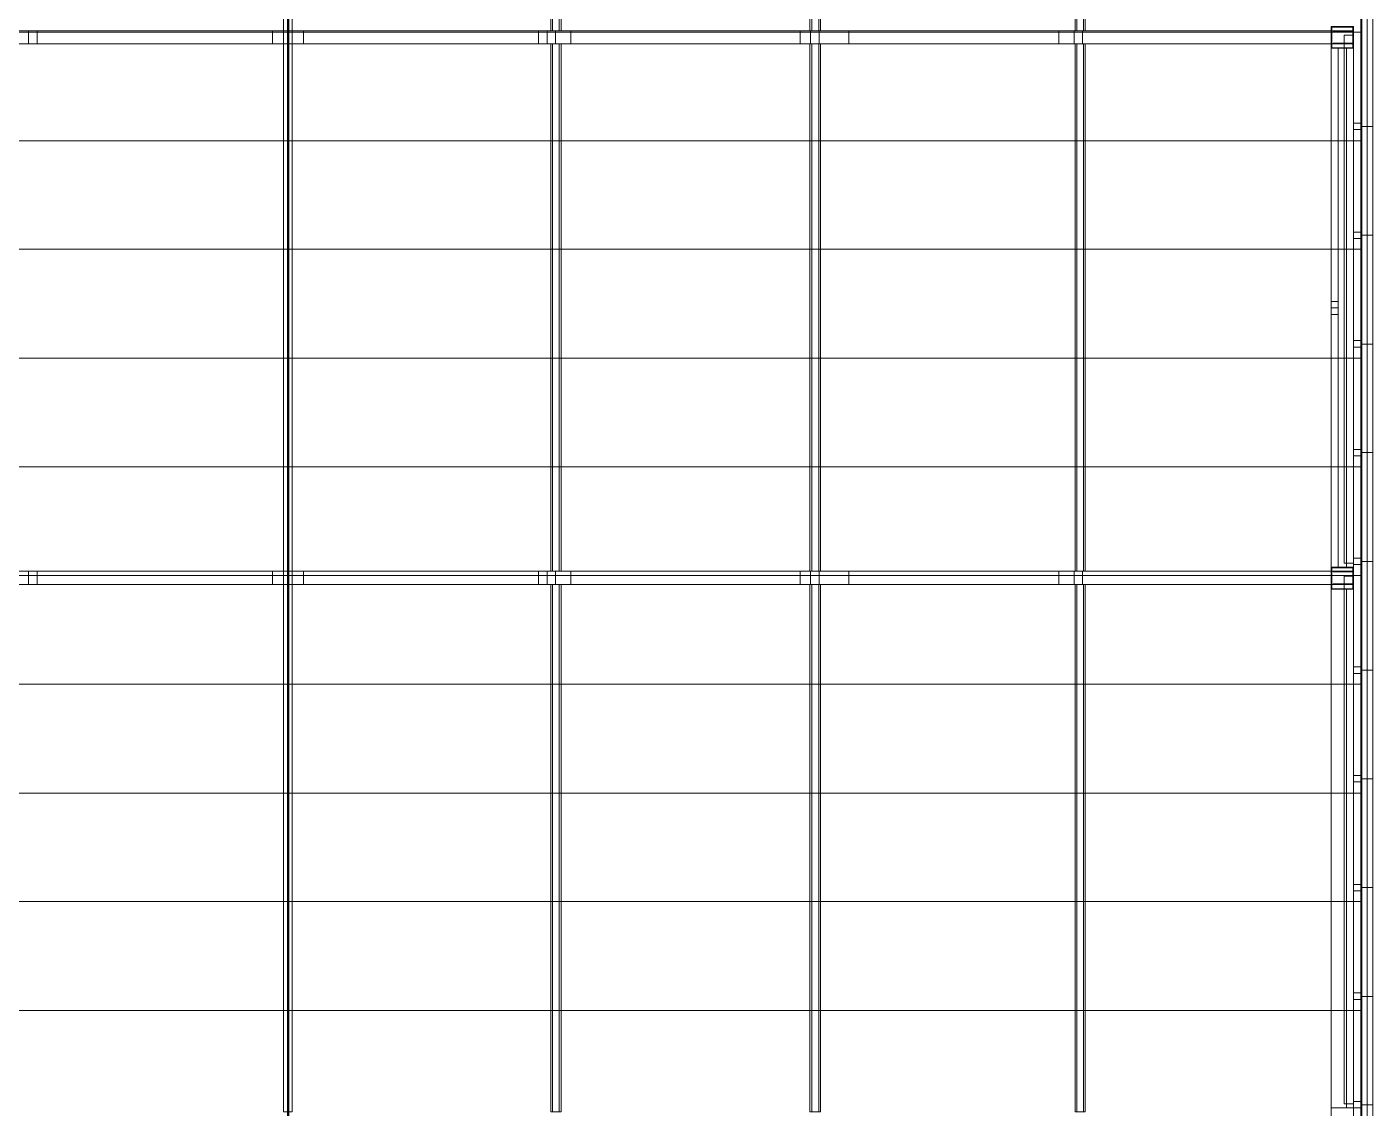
# Model space of a CAD drawing. Header units: centimetres. Extents: x 2816 to 28192, y 2553 to 18332.
# Drawn here: x 8636 to 11771, y 10464 to 12991 of the extents above; entities that cross this region are included whole.
import ezdxf

# ---------------------------------------------------------------- set-up
doc = ezdxf.new("R2010")
doc.units = ezdxf.units.CM
for name, color, linetype in [('PDF_Kaprijatat', 7, 'Continuous'), ('PDF_Paneli', 30, 'Continuous'), ('PDF_Shtyllat e Paneleve', 7, 'Continuous'), ('PDF_Themeli', 7, 'Continuous'), ('PDF_Trajet', 7, 'Continuous')]:
    doc.layers.add(name, color=color, linetype=linetype)
doc.layers.add('PDF_Panel Kulmii', color=7, linetype='Continuous', true_color=0xfafafa)
doc.layers.add('PDF_Shtyllat', color=7, linetype='Continuous', true_color=0xfafafa)

msp = doc.modelspace()

# ---------------------------------------------------------------- linework, layer by layer
at = {"layer": 'PDF_Kaprijatat', "lineweight": 0}
for points in [[(9256.3, 12981.8), (9256.3, 14215.8), (9236.3, 14215.8)], [(9236.3, 12981.8), (9256.3, 12981.8), (9256.3, 14215.8)], [(9236.3, 14215.8), (9236.3, 12981.8), (9236.3, 14215.8)], [(9864.8, 14215.8), (9860.6, 14215.8), (9860.6, 12981.8), (9864.8, 12981.8), (9864.8, 14215.8)], [(9864.8, 12981.8), (9884.8, 12981.8), (9884.8, 14215.8)], [(9884.8, 12981.8), (9880.6, 12981.8), (9880.6, 14215.8)], [(10471.3, 14215.8), (10466, 14215.8), (10466, 12981.8), (10471.3, 12981.8), (10471.3, 14215.8)], [(10471.3, 12981.8), (10491.3, 12981.8), (10491.3, 14215.8)], [(10491.3, 12981.8), (10487.1, 12981.8), (10487.1, 14215.8)], [(11090.4, 14215.8), (11086.2, 14215.8), (11086.2, 12981.8), (11090.4, 12981.8), (11090.4, 14215.8)], [(11090.4, 12981.8), (11110.3, 12981.8), (11110.3, 14215.8)], [(11110.3, 12981.8), (11106.1, 12981.8), (11106.1, 14215.8)], [(9246.8, 12981.8), (11735.7, 12981.8), (6756.8, 12981.8), (9246.8, 12981.8)], [(8640.3, 12981.8), (9210, 12981.8)], [(8640.3, 12951.4), (8640.3, 12981.8)], [(8640.3, 12951.4), (8640.3, 12981.8)], [(9210, 12981.8), (8640.3, 12981.8)], [(8640.3, 12981.8), (8640.3, 12981.8)], [(8640.3, 12981.8), (8640.3, 12981.8)], [(8660.3, 12981.8), (8660.3, 12951.4)], [(9236.3, 12951.4), (9236.3, 12981.8), (8660.3, 12981.8)], [(9236.3, 12981.8), (8660.3, 12981.8)], [(8660.3, 12981.8), (8660.3, 12981.8)], [(9210, 12981.8), (9210, 12951.4)], [(9210, 12981.8), (9210, 12981.8)], [(9236.3, 12981.8), (9236.3, 12981.8)], [(9236.3, 12951.4), (9236.3, 12981.8)], [(9236.3, 12981.8), (9236.3, 12981.8)], [(9256.3, 12981.8), (9236.3, 12981.8)], [(9236.3, 12981.8), (9236.3, 12981.8)], [(9236.3, 12981.8), (9236.3, 12981.8)], [(9246.8, 12951.4), (9246.8, 12981.8)], [(9246.8, 12981.8), (9246.8, 12981.8)], [(9256.3, 12981.8), (9256.3, 12981.8)], [(9256.3, 12951.4), (9256.3, 12981.8), (9832.2, 12981.8)], [(9256.3, 12981.8), (9256.3, 12951.4)], [(9832.2, 12981.8), (9256.3, 12981.8)], [(9256.3, 12981.8), (9256.3, 12981.8)], [(9256.3, 12981.8), (9256.3, 12981.8)], [(9256.3, 12981.8), (9256.3, 12981.8)], [(9256.3, 12981.8), (9256.3, 12981.8)], [(9282.5, 12951.4), (9282.5, 12981.8)], [(9852.2, 12951.4), (9852.2, 12981.8), (9282.5, 12981.8)], [(9282.5, 12981.8), (9852.2, 12981.8)], [(9282.5, 12981.8), (9282.5, 12981.8)], [(9832.2, 12951.4), (9832.2, 12981.8)], [(9832.2, 12981.8), (9832.2, 12981.8)], [(9852.2, 12951.4), (9852.2, 12981.8)], [(9852.2, 12981.8), (9852.2, 12981.8)], [(9852.2, 12981.8), (9852.2, 12981.8)], [(9880.6, 12981.8), (9860.6, 12981.8)], [(9860.6, 12981.8), (9860.6, 12981.8)], [(9864.8, 12981.8), (9864.8, 12981.8)], [(10444, 12951.4), (10444, 12981.8), (9872.2, 12981.8), (9872.2, 12951.4)], [(9872.2, 12981.8), (9872.2, 12951.4)], [(9872.2, 12981.8), (10444, 12981.8)], [(9872.2, 12981.8), (9872.2, 12981.8)], [(9872.2, 12981.8), (9872.2, 12981.8)], [(9880.6, 12981.8), (9880.6, 12981.8)], [(9884.8, 12981.8), (9884.8, 12981.8)], [(9907.9, 12981.8), (9907.9, 12951.4)], [(10468.1, 12951.4), (10468.1, 12981.8), (9907.9, 12981.8)], [(9907.9, 12981.8), (10468.1, 12981.8)], [(9907.9, 12981.8), (9907.9, 12981.8)], [(10444, 12981.8), (10444, 12981.8)], [(10487.1, 12981.8), (10466, 12981.8)], [(10466, 12981.8), (10466, 12981.8)], [(10468.1, 12951.4), (10468.1, 12981.8)], [(10468.1, 12981.8), (10468.1, 12981.8)], [(10471.3, 12981.8), (10471.3, 12981.8)], [(10487.1, 12981.8), (10487.1, 12981.8)], [(10488.1, 12981.8), (11048.3, 12981.8), (11048.3, 12951.4)], [(10488.1, 12981.8), (10488.1, 12951.4), (10488.1, 12981.8)], [(10488.1, 12981.8), (11048.3, 12981.8)], [(10488.1, 12981.8), (10488.1, 12981.8)], [(10491.3, 12981.8), (10491.3, 12981.8)], [(11084.1, 12951.4), (11084.1, 12981.8), (10557.5, 12981.8), (10557.5, 12951.4), (11084.1, 12951.4)], [(10557.5, 12981.8), (11084.1, 12981.8)], [(10557.5, 12981.8), (10557.5, 12981.8)], [(11048.3, 12981.8), (11048.3, 12981.8)], [(11084.1, 12981.8), (11084.1, 12981.8)], [(11084.1, 12981.8), (11084.1, 12951.4)], [(11084.1, 12981.8), (11084.1, 12981.8)], [(11084.1, 12981.8), (11084.1, 12981.8)], [(11106.1, 12981.8), (11086.2, 12981.8)], [(11086.2, 12981.8), (11086.2, 12981.8)], [(11090.4, 12981.8), (11090.4, 12981.8)], [(11104, 12981.8), (11104, 12951.4)], [(11104, 12981.8), (11104, 12951.4)], [(11690.5, 12981.8), (11104, 12981.8), (11689.5, 12981.8)], [(11104, 12981.8), (11104, 12981.8)], [(11104, 12981.8), (11104, 12981.8)], [(11106.1, 12981.8), (11106.1, 12981.8)], [(11110.3, 12981.8), (11110.3, 12981.8)], [(11689.5, 12981.8), (11689.5, 12980.8), (11735.7, 12980.8)], [(11690.5, 12981.8), (11689.5, 12981.8)], [(11689.5, 12981.8), (11689.5, 12981.8)], [(11689.5, 12980.8), (11690.5, 12980.8)], [(11689.5, 12980.8), (11689.5, 12980.8)], [(11735.7, 12980.8), (11690.5, 12980.8), (11690.5, 12981.8)], [(11690.5, 12981.8), (11690.5, 12981.8)], [(11690.5, 12980.8), (11690.5, 12980.8)], [(11735.7, 12951.4), (11735.7, 12981.8)], [(11735.7, 12951.4), (11735.7, 12981.8)], [(11735.7, 12981.8), (11735.7, 12981.8)], [(11735.7, 12981.8), (11735.7, 12981.8)], [(11735.7, 12952.4), (11735.7, 12980.8)], [(11735.7, 12980.8), (11735.7, 12980.8)], [(9246.8, 12951.4), (6756.8, 12951.4), (11735.7, 12951.4), (9246.8, 12951.4)], [(8640.3, 12951.4), (8640.3, 12951.4)], [(9210, 12951.4), (8640.3, 12951.4), (9210, 12951.4)], [(8640.3, 12951.4), (8640.3, 12951.4)], [(8640.3, 12951.4), (8640.3, 12951.4)], [(8660.3, 12951.4), (9236.3, 12951.4), (8660.3, 12951.4)], [(8660.3, 12951.4), (8660.3, 12951.4)], [(9210, 12951.4), (9210, 12951.4)], [(9236.3, 12951.4), (9236.3, 12951.4)], [(9236.3, 12951.4), (9236.3, 12951.4)], [(9256.3, 12951.4), (9236.3, 12951.4)], [(9236.3, 11718.5), (9256.3, 11718.5), (9256.3, 12951.4), (9236.3, 12951.4)], [(9236.3, 11718.5), (9236.3, 12951.4), (9236.3, 11718.5)], [(9236.3, 12951.4), (9236.3, 12951.4)], [(9236.3, 12951.4), (9236.3, 12951.4)], [(9246.8, 12951.4), (9246.8, 12951.4)], [(9256.3, 12951.4), (9256.3, 12951.4)], [(9832.2, 12951.4), (9256.3, 12951.4), (9832.2, 12951.4)], [(9256.3, 12951.4), (9256.3, 12951.4)], [(9256.3, 11718.5), (9256.3, 12951.4)], [(9256.3, 12951.4), (9256.3, 12951.4)], [(9256.3, 12951.4), (9256.3, 12951.4)], [(9282.5, 12951.4), (9852.2, 12951.4), (9282.5, 12951.4)], [(9282.5, 12951.4), (9282.5, 12951.4)], [(9832.2, 12951.4), (9832.2, 12951.4)], [(9852.2, 12951.4), (9852.2, 12951.4)], [(9852.2, 12951.4), (9852.2, 12951.4)], [(9880.6, 12951.4), (9860.6, 12951.4)], [(9860.6, 11718.5), (9864.8, 11718.5), (9864.8, 12951.4), (9860.6, 12951.4), (9860.6, 11718.5)], [(9860.6, 12951.4), (9860.6, 12951.4)], [(9864.8, 11718.5), (9884.8, 11718.5), (9884.8, 12951.4), (9864.8, 12951.4)], [(9864.8, 12951.4), (9864.8, 12951.4)], [(9872.2, 12951.4), (10444, 12951.4), (9872.2, 12951.4)], [(9872.2, 12951.4), (9872.2, 12951.4)], [(9872.2, 12951.4), (9872.2, 12951.4)], [(9884.8, 11718.5), (9880.6, 11718.5), (9880.6, 12951.4), (9884.8, 12951.4)], [(9880.6, 12951.4), (9880.6, 12951.4)], [(9884.8, 12951.4), (9884.8, 12951.4)], [(10468.1, 12951.4), (9907.9, 12951.4), (10468.1, 12951.4)], [(9907.9, 12951.4), (9907.9, 12951.4)], [(10444, 12951.4), (10444, 12951.4)], [(10487.1, 12951.4), (10466, 12951.4)], [(10466, 11718.5), (10471.3, 11718.5), (10471.3, 12951.4), (10466, 12951.4), (10466, 11718.5)], [(10466, 12951.4), (10466, 12951.4)], [(10468.1, 12951.4), (10468.1, 12951.4)], [(10468.1, 12951.4), (10468.1, 12951.4)], [(10471.3, 11718.5), (10491.3, 11718.5), (10491.3, 12951.4), (10471.3, 12951.4)], [(10471.3, 12951.4), (10471.3, 12951.4)], [(10491.3, 11718.5), (10487.1, 11718.5), (10487.1, 12951.4), (10491.3, 12951.4)], [(10487.1, 12951.4), (10487.1, 12951.4)], [(10488.1, 12951.4), (11048.3, 12951.4)], [(10488.1, 12951.4), (10488.1, 12951.4)], [(10488.1, 12951.4), (11048.3, 12951.4)], [(10488.1, 12951.4), (10488.1, 12951.4)], [(10488.1, 12951.4), (10488.1, 12951.4)], [(10491.3, 12951.4), (10491.3, 12951.4)], [(11084.1, 12951.4), (10557.5, 12951.4)], [(10557.5, 12951.4), (10557.5, 12951.4)], [(11048.3, 12951.4), (11048.3, 12951.4)], [(11084.1, 12951.4), (11084.1, 12951.4)], [(11106.1, 12951.4), (11086.2, 12951.4)], [(11086.2, 11718.5), (11090.4, 11718.5), (11090.4, 12951.4), (11086.2, 12951.4), (11086.2, 11718.5)], [(11086.2, 12951.4), (11086.2, 12951.4)], [(11090.4, 11718.5), (11110.3, 11718.5), (11110.3, 12951.4), (11090.4, 12951.4)], [(11090.4, 12951.4), (11090.4, 12951.4)], [(11689.5, 12951.4), (11104, 12951.4), (11690.5, 12951.4)], [(11104, 12951.4), (11104, 12951.4)], [(11104, 12951.4), (11104, 12951.4)], [(11110.3, 11718.5), (11106.1, 11718.5), (11106.1, 12951.4), (11110.3, 12951.4)], [(11106.1, 12951.4), (11106.1, 12951.4)], [(11110.3, 12951.4), (11110.3, 12951.4)], [(11735.7, 12952.4), (11689.5, 12952.4), (11689.5, 12951.4)], [(11689.5, 12952.4), (11690.5, 12952.4)], [(11689.5, 12952.4), (11689.5, 12952.4)], [(11690.5, 12951.4), (11689.5, 12951.4)], [(11689.5, 12951.4), (11689.5, 12951.4)], [(11690.5, 12951.4), (11690.5, 12952.4), (11735.7, 12952.4)], [(11690.5, 12952.4), (11690.5, 12952.4)], [(11690.5, 12951.4), (11690.5, 12951.4)], [(11715.7, 12971.3), (11736.8, 12971.3)], [(11715.7, 12971.3), (11715.7, 11737.4), (11736.8, 11737.4)], [(11736.8, 12971.3), (11715.7, 12971.3), (11715.7, 11737.4)], [(11715.7, 12971.3), (11715.7, 12971.3)], [(11715.7, 12971.3), (11715.7, 12971.3)], [(11735.7, 12952.4), (11735.7, 12952.4)], [(11735.7, 12951.4), (11735.7, 12951.4)], [(11735.7, 12951.4), (11735.7, 12951.4)], [(11736.8, 11737.4), (11736.8, 12971.3), (11736.8, 11737.4)], [(11736.8, 12971.3), (11736.8, 12971.3)], [(11736.8, 12971.3), (11736.8, 12971.3)], [(11715.7, 11737.4), (11736.8, 11737.4)], [(11715.7, 11737.4), (11715.7, 11737.4)], [(11715.7, 11737.4), (11715.7, 11737.4)], [(11715.7, 11737.4), (11715.7, 11737.4)], [(11736.8, 11737.4), (11736.8, 11737.4)], [(9246.8, 11718.5), (11735.7, 11718.5), (6756.8, 11718.5), (9246.8, 11718.5)], [(8640.3, 11718.5), (9210, 11718.5)], [(8640.3, 11688), (8640.3, 11718.5)], [(8640.3, 11688), (8640.3, 11718.5)], [(9210, 11718.5), (8640.3, 11718.5)], [(8640.3, 11718.5), (8640.3, 11718.5)], [(8640.3, 11718.5), (8640.3, 11718.5)], [(8660.3, 11718.5), (8660.3, 11688)], [(9236.3, 11688), (9236.3, 11718.5), (8660.3, 11718.5)], [(9236.3, 11718.5), (8660.3, 11718.5)], [(8660.3, 11718.5), (8660.3, 11718.5)], [(9210, 11718.5), (9210, 11688)], [(9210, 11718.5), (9210, 11718.5)], [(9236.3, 11718.5), (9236.3, 11718.5)], [(9236.3, 11688), (9236.3, 11718.5)], [(9236.3, 11718.5), (9236.3, 11718.5)], [(9256.3, 11718.5), (9236.3, 11718.5)], [(9236.3, 11718.5), (9236.3, 11718.5)], [(9236.3, 11718.5), (9236.3, 11718.5)], [(9246.8, 11688), (9246.8, 11718.5)], [(9246.8, 11718.5), (9246.8, 11718.5)], [(9256.3, 11718.5), (9256.3, 11718.5)], [(9256.3, 11688), (9256.3, 11718.5), (9832.2, 11718.5)], [(9256.3, 11718.5), (9256.3, 11688)], [(9832.2, 11718.5), (9256.3, 11718.5)], [(9256.3, 11718.5), (9256.3, 11718.5)], [(9256.3, 11718.5), (9256.3, 11718.5)], [(9256.3, 11718.5), (9256.3, 11718.5)], [(9256.3, 11718.5), (9256.3, 11718.5)], [(9282.5, 11688), (9282.5, 11718.5)], [(9852.2, 11688), (9852.2, 11718.5), (9282.5, 11718.5)], [(9282.5, 11718.5), (9852.2, 11718.5)], [(9282.5, 11718.5), (9282.5, 11718.5)], [(9832.2, 11688), (9832.2, 11718.5)], [(9832.2, 11718.5), (9832.2, 11718.5)], [(9852.2, 11688), (9852.2, 11718.5)], [(9852.2, 11718.5), (9852.2, 11718.5)], [(9852.2, 11718.5), (9852.2, 11718.5)], [(9880.6, 11718.5), (9860.6, 11718.5)], [(9860.6, 11718.5), (9860.6, 11718.5)], [(9864.8, 11718.5), (9864.8, 11718.5)], [(10444, 11688), (10444, 11718.5), (9872.2, 11718.5), (9872.2, 11688)], [(9872.2, 11718.5), (9872.2, 11688)], [(9872.2, 11718.5), (10444, 11718.5)], [(9872.2, 11718.5), (9872.2, 11718.5)], [(9872.2, 11718.5), (9872.2, 11718.5)], [(9880.6, 11718.5), (9880.6, 11718.5)], [(9884.8, 11718.5), (9884.8, 11718.5)], [(9907.9, 11718.5), (9907.9, 11688)], [(10468.1, 11688), (10468.1, 11718.5), (9907.9, 11718.5)], [(9907.9, 11718.5), (10468.1, 11718.5)], [(9907.9, 11718.5), (9907.9, 11718.5)], [(10444, 11718.5), (10444, 11718.5)], [(10487.1, 11718.5), (10466, 11718.5)], [(10466, 11718.5), (10466, 11718.5)], [(10468.1, 11688), (10468.1, 11718.5)], [(10468.1, 11718.5), (10468.1, 11718.5)], [(10471.3, 11718.5), (10471.3, 11718.5)], [(10487.1, 11718.5), (10487.1, 11718.5)], [(10488.1, 11718.5), (11048.3, 11718.5), (11048.3, 11688)], [(10488.1, 11718.5), (10488.1, 11688), (10488.1, 11718.5)], [(10488.1, 11718.5), (11048.3, 11718.5)], [(10488.1, 11718.5), (10488.1, 11718.5)], [(10491.3, 11718.5), (10491.3, 11718.5)], [(11084.1, 11688), (11084.1, 11718.5), (10557.5, 11718.5), (10557.5, 11688), (11084.1, 11688)], [(10557.5, 11718.5), (11084.1, 11718.5)], [(10557.5, 11718.5), (10557.5, 11718.5)], [(11048.3, 11718.5), (11048.3, 11718.5)], [(11084.1, 11718.5), (11084.1, 11718.5)], [(11084.1, 11718.5), (11084.1, 11688)], [(11084.1, 11718.5), (11084.1, 11718.5)], [(11084.1, 11718.5), (11084.1, 11718.5)], [(11106.1, 11718.5), (11086.2, 11718.5)], [(11086.2, 11718.5), (11086.2, 11718.5)], [(11090.4, 11718.5), (11090.4, 11718.5)], [(11104, 11718.5), (11104, 11688)], [(11104, 11718.5), (11104, 11688)], [(11690.5, 11718.5), (11104, 11718.5), (11689.5, 11718.5)], [(11104, 11718.5), (11104, 11718.5)], [(11104, 11718.5), (11104, 11718.5)], [(11106.1, 11718.5), (11106.1, 11718.5)], [(11110.3, 11718.5), (11110.3, 11718.5)], [(11689.5, 11718.5), (11689.5, 11717.4), (11735.7, 11717.4)], [(11690.5, 11718.5), (11689.5, 11718.5)], [(11689.5, 11718.5), (11689.5, 11718.5)], [(11689.5, 11717.4), (11690.5, 11717.4)], [(11689.5, 11717.4), (11689.5, 11717.4)], [(11735.7, 11717.4), (11690.5, 11717.4), (11690.5, 11718.5)], [(11690.5, 11718.5), (11690.5, 11718.5)], [(11690.5, 11717.4), (11690.5, 11717.4)], [(11715.7, 11706.9), (11736.8, 11706.9)], [(11715.7, 11706.9), (11715.7, 10474)], [(11736.8, 11706.9), (11715.7, 11706.9), (11715.7, 10474), (11736.8, 10474)], [(11715.7, 11706.9), (11715.7, 11706.9)], [(11715.7, 11706.9), (11715.7, 11706.9)], [(11735.7, 11688), (11735.7, 11718.5)], [(11735.7, 11688), (11735.7, 11718.5)], [(11735.7, 11718.5), (11735.7, 11718.5)], [(11735.7, 11718.5), (11735.7, 11718.5)], [(11735.7, 11689), (11735.7, 11717.4)], [(11735.7, 11717.4), (11735.7, 11717.4)], [(11736.8, 11706.9), (11736.8, 10474), (11736.8, 11706.9)], [(11736.8, 11706.9), (11736.8, 11706.9)], [(11736.8, 11706.9), (11736.8, 11706.9)], [(9246.8, 11688), (6756.8, 11688), (11735.7, 11688), (9246.8, 11688)], [(8640.3, 11688), (8640.3, 11688)], [(9210, 11688), (8640.3, 11688), (9210, 11688)], [(8640.3, 11688), (8640.3, 11688)], [(8640.3, 11688), (8640.3, 11688)], [(8660.3, 11688), (9236.3, 11688), (8660.3, 11688)], [(8660.3, 11688), (8660.3, 11688)], [(9210, 11688), (9210, 11688)], [(9236.3, 11688), (9236.3, 11688)], [(9236.3, 11688), (9236.3, 11688)], [(9256.3, 11688), (9236.3, 11688)], [(9256.3, 10455.1), (9256.3, 11688), (9236.3, 11688)], [(9236.3, 10455.1), (9256.3, 10455.1), (9256.3, 11688)], [(9236.3, 11688), (9236.3, 10455.1), (9236.3, 11688)], [(9236.3, 11688), (9236.3, 11688)], [(9246.8, 11688), (9246.8, 11688)], [(9256.3, 11688), (9256.3, 11688)], [(9832.2, 11688), (9256.3, 11688), (9832.2, 11688)], [(9256.3, 11688), (9256.3, 11688)], [(9256.3, 11688), (9256.3, 11688)], [(9256.3, 11688), (9256.3, 11688)], [(9256.3, 11688), (9256.3, 11688)], [(9282.5, 11688), (9852.2, 11688), (9282.5, 11688)], [(9282.5, 11688), (9282.5, 11688)], [(9832.2, 11688), (9832.2, 11688)], [(9852.2, 11688), (9852.2, 11688)], [(9852.2, 11688), (9852.2, 11688)], [(9880.6, 11688), (9860.6, 11688)], [(9864.8, 11688), (9860.6, 11688), (9860.6, 10455.1), (9864.8, 10455.1), (9864.8, 11688)], [(9860.6, 11688), (9860.6, 11688)], [(9864.8, 11688), (9884.8, 11688)], [(9864.8, 10455.1), (9884.8, 10455.1), (9884.8, 11688)], [(9864.8, 11688), (9864.8, 11688)], [(9872.2, 11688), (10444, 11688), (9872.2, 11688)], [(9872.2, 11688), (9872.2, 11688)], [(9872.2, 11688), (9872.2, 11688)], [(9884.8, 11688), (9880.6, 11688)], [(9884.8, 10455.1), (9880.6, 10455.1), (9880.6, 11688)], [(9880.6, 11688), (9880.6, 11688)], [(9884.8, 11688), (9884.8, 11688)], [(10468.1, 11688), (9907.9, 11688), (10468.1, 11688)], [(9907.9, 11688), (9907.9, 11688)], [(10444, 11688), (10444, 11688)], [(10487.1, 11688), (10466, 11688)], [(10471.3, 11688), (10466, 11688), (10466, 10455.1), (10471.3, 10455.1), (10471.3, 11688)], [(10466, 11688), (10466, 11688)], [(10468.1, 11688), (10468.1, 11688)], [(10468.1, 11688), (10468.1, 11688)], [(10471.3, 11688), (10491.3, 11688)], [(10471.3, 10455.1), (10491.3, 10455.1), (10491.3, 11688)], [(10471.3, 11688), (10471.3, 11688)], [(10491.3, 11688), (10487.1, 11688)], [(10491.3, 10455.1), (10487.1, 10455.1), (10487.1, 11688)], [(10487.1, 11688), (10487.1, 11688)], [(10488.1, 11688), (11048.3, 11688)], [(10488.1, 11688), (10488.1, 11688)], [(10488.1, 11688), (11048.3, 11688)], [(10488.1, 11688), (10488.1, 11688)], [(10488.1, 11688), (10488.1, 11688)], [(10491.3, 11688), (10491.3, 11688)], [(11084.1, 11688), (10557.5, 11688)], [(10557.5, 11688), (10557.5, 11688)], [(11048.3, 11688), (11048.3, 11688)], [(11084.1, 11688), (11084.1, 11688)], [(11106.1, 11688), (11086.2, 11688)], [(11090.4, 11688), (11086.2, 11688), (11086.2, 10455.1), (11090.4, 10455.1), (11090.4, 11688)], [(11086.2, 11688), (11086.2, 11688)], [(11090.4, 11688), (11110.3, 11688)], [(11090.4, 10455.1), (11110.3, 10455.1), (11110.3, 11688)], [(11090.4, 11688), (11090.4, 11688)], [(11689.5, 11688), (11104, 11688), (11690.5, 11688)], [(11104, 11688), (11104, 11688)], [(11104, 11688), (11104, 11688)], [(11110.3, 11688), (11106.1, 11688)], [(11110.3, 10455.1), (11106.1, 10455.1), (11106.1, 11688)], [(11106.1, 11688), (11106.1, 11688)], [(11110.3, 11688), (11110.3, 11688)], [(11735.7, 11689), (11689.5, 11689), (11689.5, 11688)], [(11689.5, 11689), (11690.5, 11689)], [(11689.5, 11689), (11689.5, 11689)], [(11690.5, 11688), (11689.5, 11688)], [(11689.5, 11688), (11689.5, 11688)], [(11690.5, 11688), (11690.5, 11689), (11735.7, 11689)], [(11690.5, 11689), (11690.5, 11689)], [(11690.5, 11688), (11690.5, 11688)], [(11735.7, 11689), (11735.7, 11689)], [(11735.7, 11688), (11735.7, 11688)], [(11735.7, 11688), (11735.7, 11688)], [(11715.7, 10474), (11736.8, 10474)], [(11715.7, 10474), (11715.7, 10474)], [(11715.7, 10474), (11715.7, 10474)], [(11736.8, 10474), (11736.8, 10474)], [(11736.8, 10474), (11736.8, 10474)]]:
    msp.add_lwpolyline(points, dxfattribs=at)
at = {"layer": 'PDF_Panel Kulmii', "lineweight": 0}
for points in [[(9246.8, 12978.7), (9246.8, 13233), (9245.7, 13233), (9245.7, 12978.7)], [(9246.8, 12978.7), (9246.8, 13233)], [(9248.9, 12978.7), (9248.9, 13233), (9246.8, 13233)], [(11754.6, 13233), (11754.6, 12978.7)], [(11755.7, 13233), (11755.7, 12978.7)], [(6740, 12978.7), (9246.8, 12978.7), (9245.7, 12978.7), (6739, 12978.7), (6740, 12978.7)], [(9246.8, 12978.7), (6740, 12978.7), (6739, 12978.7), (9245.7, 12978.7)], [(9245.7, 12978.7), (9245.7, 12978.7)], [(9246.8, 12724.3), (9246.8, 12978.7), (9245.7, 12978.7), (9245.7, 12724.3)], [(9245.7, 12978.7), (9245.7, 12978.7)], [(9246.8, 12978.7), (9246.8, 12978.7)], [(9246.8, 12978.7), (9246.8, 12978.7)], [(9246.8, 12978.7), (11754.6, 12978.7), (11755.7, 12978.7), (9248.9, 12978.7), (9246.8, 12978.7)], [(9246.8, 12978.7), (9246.8, 12978.7)], [(9246.8, 12978.7), (11754.6, 12978.7)], [(9246.8, 12724.3), (9246.8, 12978.7)], [(9248.9, 12724.3), (9248.9, 12978.7), (9246.8, 12978.7)], [(9246.8, 12978.7), (9246.8, 12978.7)], [(9248.9, 12978.7), (9248.9, 12978.7)], [(9248.9, 12978.7), (11755.7, 12978.7), (11754.6, 12978.7)], [(9248.9, 12978.7), (9248.9, 12978.7)], [(11754.6, 12978.7), (11754.6, 12978.7)], [(11754.6, 12978.7), (11754.6, 12724.3)], [(11754.6, 12978.7), (11754.6, 12978.7)], [(11755.7, 12978.7), (11755.7, 12978.7)], [(11755.7, 12978.7), (11755.7, 12724.3)], [(11755.7, 12978.7), (11755.7, 12978.7)], [(6740, 12724.3), (9246.8, 12724.3), (9245.7, 12724.3), (6739, 12724.3), (6740, 12724.3)], [(9246.8, 12724.3), (6740, 12724.3), (6739, 12724.3), (9245.7, 12724.3)], [(9245.7, 12724.3), (9245.7, 12724.3)], [(9246.8, 12471), (9246.8, 12724.3), (9245.7, 12724.3), (9245.7, 12471)], [(9245.7, 12724.3), (9245.7, 12724.3)], [(9246.8, 12724.3), (9246.8, 12724.3)], [(9246.8, 12724.3), (9246.8, 12724.3)], [(9246.8, 12724.3), (11754.6, 12724.3), (11755.7, 12724.3), (9248.9, 12724.3), (9246.8, 12724.3)], [(9246.8, 12724.3), (9246.8, 12724.3)], [(9246.8, 12724.3), (11754.6, 12724.3)], [(9246.8, 12471), (9246.8, 12724.3)], [(9248.9, 12471), (9248.9, 12724.3), (9246.8, 12724.3)], [(9246.8, 12724.3), (9246.8, 12724.3)], [(9248.9, 12724.3), (9248.9, 12724.3)], [(9248.9, 12724.3), (11755.7, 12724.3), (11754.6, 12724.3)], [(9248.9, 12724.3), (9248.9, 12724.3)], [(11754.6, 12724.3), (11754.6, 12724.3)], [(11754.6, 12724.3), (11754.6, 12471)], [(11754.6, 12724.3), (11754.6, 12724.3)], [(11755.7, 12724.3), (11755.7, 12724.3)], [(11755.7, 12724.3), (11755.7, 12471)], [(11755.7, 12724.3), (11755.7, 12724.3)], [(6740, 12471), (9246.8, 12471), (9245.7, 12471), (6739, 12471), (6740, 12471)], [(9246.8, 12471), (6740, 12471), (6739, 12471), (9245.7, 12471)], [(9245.7, 12471), (9245.7, 12471)], [(9246.8, 12216.7), (9246.8, 12471), (9245.7, 12471), (9245.7, 12216.7)], [(9245.7, 12471), (9245.7, 12471)], [(9246.8, 12471), (9246.8, 12471)], [(9246.8, 12471), (9246.8, 12471)], [(9246.8, 12471), (11754.6, 12471), (11755.7, 12471), (9248.9, 12471), (9246.8, 12471)], [(9246.8, 12471), (9246.8, 12471)], [(9246.8, 12471), (11754.6, 12471)], [(9246.8, 12216.7), (9246.8, 12471)], [(9248.9, 12216.7), (9248.9, 12471), (9246.8, 12471)], [(9246.8, 12471), (9246.8, 12471)], [(9248.9, 12471), (9248.9, 12471)], [(9248.9, 12471), (11755.7, 12471), (11754.6, 12471)], [(9248.9, 12471), (9248.9, 12471)], [(11754.6, 12471), (11754.6, 12471)], [(11754.6, 12471), (11754.6, 12216.7)], [(11754.6, 12471), (11754.6, 12471)], [(11755.7, 12471), (11755.7, 12471)], [(11755.7, 12471), (11755.7, 12216.7)], [(11755.7, 12471), (11755.7, 12471)], [(6740, 12216.7), (9246.8, 12216.7), (9245.7, 12216.7), (6739, 12216.7), (6740, 12216.7)], [(9246.8, 12216.7), (6740, 12216.7), (6739, 12216.7), (9245.7, 12216.7)], [(9245.7, 12216.7), (9245.7, 12216.7)], [(9246.8, 11962.3), (9246.8, 12216.7), (9245.7, 12216.7), (9245.7, 11962.3)], [(9245.7, 12216.7), (9245.7, 12216.7)], [(9246.8, 12216.7), (9246.8, 12216.7)], [(9246.8, 12216.7), (9246.8, 12216.7)], [(9246.8, 12216.7), (11754.6, 12216.7), (11755.7, 12216.7), (9248.9, 12216.7), (9246.8, 12216.7)], [(9246.8, 12216.7), (9246.8, 12216.7)], [(9246.8, 12216.7), (11754.6, 12216.7)], [(9246.8, 11962.3), (9246.8, 12216.7)], [(9248.9, 11962.3), (9248.9, 12216.7), (9246.8, 12216.7)], [(9246.8, 12216.7), (9246.8, 12216.7)], [(9248.9, 12216.7), (9248.9, 12216.7)], [(9248.9, 12216.7), (11755.7, 12216.7), (11754.6, 12216.7)], [(9248.9, 12216.7), (9248.9, 12216.7)], [(11754.6, 12216.7), (11754.6, 12216.7)], [(11754.6, 12216.7), (11754.6, 11962.3)], [(11754.6, 12216.7), (11754.6, 12216.7)], [(11755.7, 12216.7), (11755.7, 12216.7)], [(11755.7, 12216.7), (11755.7, 11962.3)], [(11755.7, 12216.7), (11755.7, 12216.7)], [(6740, 11962.3), (9246.8, 11962.3), (9245.7, 11962.3), (6739, 11962.3), (6740, 11962.3)], [(9246.8, 11962.3), (6740, 11962.3), (6739, 11962.3), (9245.7, 11962.3)], [(9245.7, 11962.3), (9245.7, 11962.3)], [(9246.8, 11709), (9246.8, 11962.3), (9245.7, 11962.3), (9245.7, 11709)], [(9245.7, 11962.3), (9245.7, 11962.3)], [(9246.8, 11962.3), (9246.8, 11962.3)], [(9246.8, 11962.3), (9246.8, 11962.3)], [(9246.8, 11962.3), (11754.6, 11962.3), (11755.7, 11962.3), (9248.9, 11962.3), (9246.8, 11962.3)], [(9246.8, 11962.3), (9246.8, 11962.3)], [(9246.8, 11962.3), (11754.6, 11962.3)], [(9246.8, 11709), (9246.8, 11962.3)], [(9248.9, 11709), (9248.9, 11962.3), (9246.8, 11962.3)], [(9246.8, 11962.3), (9246.8, 11962.3)], [(9248.9, 11962.3), (9248.9, 11962.3)], [(9248.9, 11962.3), (11755.7, 11962.3), (11754.6, 11962.3)], [(9248.9, 11962.3), (9248.9, 11962.3)], [(11754.6, 11962.3), (11754.6, 11962.3)], [(11754.6, 11962.3), (11754.6, 11709)], [(11754.6, 11962.3), (11754.6, 11962.3)], [(11755.7, 11962.3), (11755.7, 11962.3)], [(11755.7, 11962.3), (11755.7, 11709)], [(11755.7, 11962.3), (11755.7, 11962.3)], [(6740, 11709), (9246.8, 11709), (9245.7, 11709), (6739, 11709), (6740, 11709)], [(9246.8, 11709), (6740, 11709), (6739, 11709), (9245.7, 11709)], [(9245.7, 11709), (9245.7, 11709)], [(9246.8, 11454.6), (9246.8, 11709), (9245.7, 11709), (9245.7, 11454.6)], [(9245.7, 11709), (9245.7, 11709)], [(9246.8, 11709), (9246.8, 11709)], [(9246.8, 11709), (9246.8, 11709)], [(9246.8, 11709), (11754.6, 11709), (11755.7, 11709), (9248.9, 11709), (9246.8, 11709)], [(9246.8, 11709), (9246.8, 11709)], [(9246.8, 11709), (11754.6, 11709)], [(9246.8, 11454.6), (9246.8, 11709)], [(9248.9, 11454.6), (9248.9, 11709), (9246.8, 11709)], [(9246.8, 11709), (9246.8, 11709)], [(9248.9, 11709), (9248.9, 11709)], [(9248.9, 11709), (11755.7, 11709), (11754.6, 11709)], [(9248.9, 11709), (9248.9, 11709)], [(11754.6, 11709), (11754.6, 11709)], [(11754.6, 11709), (11754.6, 11454.6)], [(11754.6, 11709), (11754.6, 11709)], [(11755.7, 11709), (11755.7, 11709)], [(11755.7, 11709), (11755.7, 11454.6)], [(11755.7, 11709), (11755.7, 11709)], [(6740, 11454.6), (9246.8, 11454.6), (9245.7, 11454.6), (6739, 11454.6), (6740, 11454.6)], [(9246.8, 11454.6), (6740, 11454.6), (6739, 11454.6), (9245.7, 11454.6)], [(9245.7, 11454.6), (9245.7, 11454.6)], [(9246.8, 11200.3), (9246.8, 11454.6), (9245.7, 11454.6), (9245.7, 11200.3)], [(9245.7, 11454.6), (9245.7, 11454.6)], [(9246.8, 11454.6), (9246.8, 11454.6)], [(9246.8, 11454.6), (9246.8, 11454.6)], [(9246.8, 11454.6), (11754.6, 11454.6), (11755.7, 11454.6), (9248.9, 11454.6), (9246.8, 11454.6)], [(9246.8, 11454.6), (9246.8, 11454.6)], [(9246.8, 11454.6), (11754.6, 11454.6)], [(9246.8, 11200.3), (9246.8, 11454.6)], [(9248.9, 11200.3), (9248.9, 11454.6), (9246.8, 11454.6)], [(9246.8, 11454.6), (9246.8, 11454.6)], [(9248.9, 11454.6), (9248.9, 11454.6)], [(9248.9, 11454.6), (11755.7, 11454.6), (11754.6, 11454.6)], [(9248.9, 11454.6), (9248.9, 11454.6)], [(11754.6, 11454.6), (11754.6, 11454.6)], [(11754.6, 11454.6), (11754.6, 11200.3)], [(11754.6, 11454.6), (11754.6, 11454.6)], [(11755.7, 11454.6), (11755.7, 11454.6)], [(11755.7, 11454.6), (11755.7, 11200.3)], [(11755.7, 11454.6), (11755.7, 11454.6)], [(6740, 11200.3), (9246.8, 11200.3), (9245.7, 11200.3), (6739, 11200.3), (6740, 11200.3)], [(9246.8, 11200.3), (6740, 11200.3), (6739, 11200.3), (9245.7, 11200.3)], [(9245.7, 11200.3), (9245.7, 11200.3)], [(9246.8, 10947), (9246.8, 11200.3), (9245.7, 11200.3), (9245.7, 10947)], [(9245.7, 11200.3), (9245.7, 11200.3)], [(9246.8, 11200.3), (9246.8, 11200.3)], [(9246.8, 11200.3), (9246.8, 11200.3)], [(9246.8, 11200.3), (11754.6, 11200.3), (11755.7, 11200.3), (9248.9, 11200.3), (9246.8, 11200.3)], [(9246.8, 11200.3), (9246.8, 11200.3)], [(9246.8, 11200.3), (11754.6, 11200.3)], [(9246.8, 10947), (9246.8, 11200.3)], [(9248.9, 10947), (9248.9, 11200.3), (9246.8, 11200.3)], [(9246.8, 11200.3), (9246.8, 11200.3)], [(9248.9, 11200.3), (9248.9, 11200.3)], [(9248.9, 11200.3), (11755.7, 11200.3), (11754.6, 11200.3)], [(9248.9, 11200.3), (9248.9, 11200.3)], [(11754.6, 11200.3), (11754.6, 11200.3)], [(11754.6, 11200.3), (11754.6, 10947)], [(11754.6, 11200.3), (11754.6, 11200.3)], [(11755.7, 11200.3), (11755.7, 11200.3)], [(11755.7, 11200.3), (11755.7, 10947)], [(11755.7, 11200.3), (11755.7, 11200.3)], [(6740, 10947), (9246.8, 10947), (9245.7, 10947), (6739, 10947), (6740, 10947)], [(9246.8, 10947), (6740, 10947), (6739, 10947), (9245.7, 10947)], [(9245.7, 10947), (9245.7, 10947)], [(9246.8, 10692.6), (9246.8, 10947), (9245.7, 10947), (9245.7, 10692.6)], [(9245.7, 10947), (9245.7, 10947)], [(9246.8, 10947), (9246.8, 10947)], [(9246.8, 10947), (9246.8, 10947)], [(9246.8, 10947), (11754.6, 10947), (11755.7, 10947), (9248.9, 10947), (9246.8, 10947)], [(9246.8, 10947), (9246.8, 10947)], [(9246.8, 10947), (11754.6, 10947)], [(9246.8, 10692.6), (9246.8, 10947)], [(9248.9, 10692.6), (9248.9, 10947), (9246.8, 10947)], [(9246.8, 10947), (9246.8, 10947)], [(9248.9, 10947), (9248.9, 10947)], [(9248.9, 10947), (11755.7, 10947), (11754.6, 10947)], [(9248.9, 10947), (9248.9, 10947)], [(11754.6, 10947), (11754.6, 10947)], [(11754.6, 10947), (11754.6, 10692.6)], [(11754.6, 10947), (11754.6, 10947)], [(11755.7, 10947), (11755.7, 10947)], [(11755.7, 10947), (11755.7, 10692.6)], [(11755.7, 10947), (11755.7, 10947)], [(6740, 10692.6), (9246.8, 10692.6), (9245.7, 10692.6), (6739, 10692.6), (6740, 10692.6)], [(9246.8, 10692.6), (6740, 10692.6), (6739, 10692.6), (9245.7, 10692.6)], [(9245.7, 10692.6), (9245.7, 10692.6)], [(9246.8, 10438.3), (9246.8, 10692.6), (9245.7, 10692.6), (9245.7, 10438.3)], [(9245.7, 10692.6), (9245.7, 10692.6)], [(9246.8, 10692.6), (9246.8, 10692.6)], [(9246.8, 10692.6), (9246.8, 10692.6)], [(9246.8, 10692.6), (11754.6, 10692.6), (11755.7, 10692.6), (9248.9, 10692.6), (9246.8, 10692.6)], [(9246.8, 10692.6), (9246.8, 10692.6)], [(9246.8, 10692.6), (11754.6, 10692.6)], [(9246.8, 10438.3), (9246.8, 10692.6)], [(9248.9, 10438.3), (9248.9, 10692.6), (9246.8, 10692.6)], [(9246.8, 10692.6), (9246.8, 10692.6)], [(9248.9, 10692.6), (9248.9, 10692.6)], [(9248.9, 10692.6), (11755.7, 10692.6), (11754.6, 10692.6)], [(9248.9, 10692.6), (9248.9, 10692.6)], [(11754.6, 10692.6), (11754.6, 10692.6)], [(11754.6, 10692.6), (11754.6, 10438.3)], [(11754.6, 10692.6), (11754.6, 10692.6)], [(11755.7, 10692.6), (11755.7, 10692.6)], [(11755.7, 10692.6), (11755.7, 10438.3)], [(11755.7, 10692.6), (11755.7, 10692.6)]]:
    msp.add_lwpolyline(points, dxfattribs=at)
at = {"layer": 'PDF_Paneli', "lineweight": 0}
for points in [[(11769.4, 13011.3), (11756.7, 13011.3), (11756.7, 12758)], [(11769.4, 12758), (11756.7, 12758), (11756.7, 13011.3), (11769.4, 13011.3)], [(11769.4, 13011.3), (11769.4, 12758), (11769.4, 13011.3)], [(11769.4, 13011.3), (11782, 13011.3), (11782, 12758), (11769.4, 12758), (11769.4, 13011.3), (11769.4, 12758)], [(11769.4, 13011.3), (11782, 13011.3), (11782, 12758), (11769.4, 12758)], [(11769.4, 12758), (11756.7, 12758)], [(11756.7, 12758), (11756.7, 12758)], [(11769.4, 12758), (11756.7, 12758), (11756.7, 12503.6)], [(11756.7, 12758), (11756.7, 12758)], [(11769.4, 12503.6), (11756.7, 12503.6), (11756.7, 12758), (11769.4, 12758)], [(11756.7, 12758), (11756.7, 12758)], [(11769.4, 12758), (11769.4, 12758)], [(11769.4, 12758), (11769.4, 12503.6), (11769.4, 12758)], [(11769.4, 12758), (11769.4, 12758)], [(11769.4, 12758), (11769.4, 12758)], [(11769.4, 12758), (11782, 12758), (11782, 12503.6), (11769.4, 12503.6), (11769.4, 12758), (11769.4, 12503.6)], [(11769.4, 12758), (11782, 12758), (11782, 12503.6), (11769.4, 12503.6)], [(11769.4, 12758), (11769.4, 12758)], [(11769.4, 12503.6), (11756.7, 12503.6)], [(11756.7, 12503.6), (11756.7, 12503.6)], [(11769.4, 12503.6), (11756.7, 12503.6), (11756.7, 12249.2)], [(11756.7, 12503.6), (11756.7, 12503.6)], [(11769.4, 12249.2), (11756.7, 12249.2), (11756.7, 12503.6), (11769.4, 12503.6)], [(11756.7, 12503.6), (11756.7, 12503.6)], [(11769.4, 12503.6), (11769.4, 12503.6)], [(11769.4, 12503.6), (11769.4, 12249.2), (11769.4, 12503.6)], [(11769.4, 12503.6), (11769.4, 12503.6)], [(11769.4, 12503.6), (11769.4, 12503.6)], [(11769.4, 12503.6), (11782, 12503.6), (11782, 12249.2), (11769.4, 12249.2), (11769.4, 12503.6), (11769.4, 12249.2)], [(11769.4, 12503.6), (11782, 12503.6), (11782, 12249.2), (11769.4, 12249.2)], [(11769.4, 12503.6), (11769.4, 12503.6)], [(11769.4, 12249.2), (11756.7, 12249.2)], [(11756.7, 12249.2), (11756.7, 12249.2)], [(11769.4, 12249.2), (11756.7, 12249.2), (11756.7, 11995.9)], [(11756.7, 12249.2), (11756.7, 12249.2)], [(11769.4, 11995.9), (11756.7, 11995.9), (11756.7, 12249.2), (11769.4, 12249.2)], [(11756.7, 12249.2), (11756.7, 12249.2)], [(11769.4, 12249.2), (11769.4, 12249.2)], [(11769.4, 12249.2), (11769.4, 11995.9), (11769.4, 12249.2)], [(11769.4, 12249.2), (11769.4, 12249.2)], [(11769.4, 12249.2), (11769.4, 12249.2)], [(11769.4, 12249.2), (11782, 12249.2), (11782, 11995.9), (11769.4, 11995.9), (11769.4, 12249.2), (11769.4, 11995.9)], [(11769.4, 12249.2), (11782, 12249.2), (11782, 11995.9), (11769.4, 11995.9)], [(11769.4, 12249.2), (11769.4, 12249.2)], [(11769.4, 11995.9), (11756.7, 11995.9)], [(11756.7, 11995.9), (11756.7, 11995.9)], [(11769.4, 11995.9), (11756.7, 11995.9), (11756.7, 11741.6)], [(11756.7, 11995.9), (11756.7, 11995.9)], [(11769.4, 11741.6), (11756.7, 11741.6), (11756.7, 11995.9), (11769.4, 11995.9)], [(11756.7, 11995.9), (11756.7, 11995.9)], [(11769.4, 11995.9), (11769.4, 11995.9)], [(11769.4, 11995.9), (11769.4, 11741.6), (11769.4, 11995.9)], [(11769.4, 11995.9), (11769.4, 11995.9)], [(11769.4, 11995.9), (11769.4, 11995.9)], [(11769.4, 11995.9), (11782, 11995.9), (11782, 11741.6), (11769.4, 11741.6), (11769.4, 11995.9), (11769.4, 11741.6)], [(11769.4, 11995.9), (11782, 11995.9), (11782, 11741.6), (11769.4, 11741.6)], [(11769.4, 11995.9), (11769.4, 11995.9)], [(11769.4, 11741.6), (11756.7, 11741.6)], [(11756.7, 11741.6), (11756.7, 11741.6)], [(11769.4, 11741.6), (11756.7, 11741.6), (11756.7, 11487.2)], [(11756.7, 11741.6), (11756.7, 11741.6)], [(11769.4, 11487.2), (11756.7, 11487.2), (11756.7, 11741.6), (11769.4, 11741.6)], [(11756.7, 11741.6), (11756.7, 11741.6)], [(11769.4, 11741.6), (11769.4, 11741.6)], [(11769.4, 11741.6), (11769.4, 11487.2), (11769.4, 11741.6)], [(11769.4, 11741.6), (11769.4, 11741.6)], [(11769.4, 11741.6), (11769.4, 11741.6)], [(11769.4, 11741.6), (11782, 11741.6), (11782, 11487.2), (11769.4, 11487.2), (11769.4, 11741.6), (11769.4, 11487.2)], [(11769.4, 11741.6), (11782, 11741.6), (11782, 11487.2), (11769.4, 11487.2)], [(11769.4, 11741.6), (11769.4, 11741.6)], [(11769.4, 11487.2), (11756.7, 11487.2)], [(11756.7, 11487.2), (11756.7, 11487.2)], [(11769.4, 11487.2), (11756.7, 11487.2), (11756.7, 11233.9)], [(11756.7, 11487.2), (11756.7, 11487.2)], [(11769.4, 11233.9), (11756.7, 11233.9), (11756.7, 11487.2), (11769.4, 11487.2)], [(11756.7, 11487.2), (11756.7, 11487.2)], [(11769.4, 11487.2), (11769.4, 11487.2)], [(11769.4, 11487.2), (11769.4, 11233.9), (11769.4, 11487.2)], [(11769.4, 11487.2), (11769.4, 11487.2)], [(11769.4, 11487.2), (11769.4, 11487.2)], [(11769.4, 11487.2), (11782, 11487.2), (11782, 11233.9), (11769.4, 11233.9), (11769.4, 11487.2), (11769.4, 11233.9)], [(11769.4, 11487.2), (11782, 11487.2), (11782, 11233.9), (11769.4, 11233.9)], [(11769.4, 11487.2), (11769.4, 11487.2)], [(11769.4, 11233.9), (11756.7, 11233.9)], [(11756.7, 11233.9), (11756.7, 11233.9)], [(11769.4, 11233.9), (11756.7, 11233.9), (11756.7, 10979.6)], [(11756.7, 11233.9), (11756.7, 11233.9)], [(11769.4, 10979.6), (11756.7, 10979.6), (11756.7, 11233.9), (11769.4, 11233.9)], [(11756.7, 11233.9), (11756.7, 11233.9)], [(11769.4, 11233.9), (11769.4, 11233.9)], [(11769.4, 11233.9), (11769.4, 10979.6), (11769.4, 11233.9)], [(11769.4, 11233.9), (11769.4, 11233.9)], [(11769.4, 11233.9), (11769.4, 11233.9)], [(11769.4, 11233.9), (11782, 11233.9), (11782, 10979.6), (11769.4, 10979.6), (11769.4, 11233.9), (11769.4, 10979.6)], [(11769.4, 11233.9), (11782, 11233.9), (11782, 10979.6), (11769.4, 10979.6)], [(11769.4, 11233.9), (11769.4, 11233.9)], [(11769.4, 10979.6), (11756.7, 10979.6)], [(11756.7, 10979.6), (11756.7, 10979.6)], [(11769.4, 10979.6), (11756.7, 10979.6), (11756.7, 10725.2)], [(11756.7, 10979.6), (11756.7, 10979.6)], [(11769.4, 10725.2), (11756.7, 10725.2), (11756.7, 10979.6), (11769.4, 10979.6)], [(11756.7, 10979.6), (11756.7, 10979.6)], [(11769.4, 10979.6), (11769.4, 10979.6)], [(11769.4, 10979.6), (11769.4, 10725.2), (11769.4, 10979.6)], [(11769.4, 10979.6), (11769.4, 10979.6)], [(11769.4, 10979.6), (11769.4, 10979.6)], [(11769.4, 10979.6), (11782, 10979.6), (11782, 10725.2), (11769.4, 10725.2), (11769.4, 10979.6), (11769.4, 10725.2)], [(11769.4, 10979.6), (11782, 10979.6), (11782, 10725.2), (11769.4, 10725.2)], [(11769.4, 10979.6), (11769.4, 10979.6)], [(11769.4, 10725.2), (11756.7, 10725.2)], [(11756.7, 10725.2), (11756.7, 10725.2)], [(11769.4, 10725.2), (11756.7, 10725.2), (11756.7, 10471.9)], [(11756.7, 10725.2), (11756.7, 10725.2)], [(11769.4, 10471.9), (11756.7, 10471.9), (11756.7, 10725.2), (11769.4, 10725.2)], [(11756.7, 10725.2), (11756.7, 10725.2)], [(11769.4, 10725.2), (11769.4, 10725.2)], [(11769.4, 10725.2), (11769.4, 10471.9), (11769.4, 10725.2)], [(11769.4, 10725.2), (11769.4, 10725.2)], [(11769.4, 10725.2), (11769.4, 10725.2)], [(11769.4, 10725.2), (11782, 10725.2), (11782, 10471.9), (11769.4, 10471.9), (11769.4, 10725.2), (11769.4, 10471.9)], [(11769.4, 10725.2), (11782, 10725.2), (11782, 10471.9), (11769.4, 10471.9)], [(11769.4, 10725.2), (11769.4, 10725.2)], [(11769.4, 10471.9), (11756.7, 10471.9)], [(11756.7, 10471.9), (11756.7, 10471.9)], [(11769.4, 10471.9), (11756.7, 10471.9), (11756.7, 10217.5)], [(11756.7, 10471.9), (11756.7, 10471.9)], [(11769.4, 10217.5), (11756.7, 10217.5), (11756.7, 10471.9), (11769.4, 10471.9)], [(11756.7, 10471.9), (11756.7, 10471.9)], [(11769.4, 10471.9), (11769.4, 10471.9)], [(11769.4, 10471.9), (11769.4, 10217.5), (11769.4, 10471.9)], [(11769.4, 10471.9), (11769.4, 10471.9)], [(11769.4, 10471.9), (11769.4, 10471.9)], [(11769.4, 10471.9), (11782, 10471.9), (11782, 10217.5), (11769.4, 10217.5), (11769.4, 10471.9), (11769.4, 10217.5)], [(11769.4, 10471.9), (11782, 10471.9), (11782, 10217.5), (11769.4, 10217.5)], [(11769.4, 10471.9), (11769.4, 10471.9)]]:
    msp.add_lwpolyline(points, dxfattribs=at)
at = {"layer": 'PDF_Shtyllat', "lineweight": 0}
for points in [[(11685.3, 12940.8), (11736.8, 12940.8), (11685.3, 12940.8), (11685.3, 12991.3)], [(11685.3, 12940.8), (11685.3, 12991.3), (11736.8, 12991.3)], [(11685.3, 12991.3), (11736.8, 12991.3), (11736.8, 12940.8)], [(11686.3, 12990.2), (11686.3, 12990.2)], [(11735.7, 12941.9), (11686.3, 12941.9), (11686.3, 12990.2), (11735.7, 12990.2), (11735.7, 12941.9), (11686.3, 12941.9)], [(11735.7, 12941.9), (11735.7, 12990.2), (11686.3, 12990.2), (11686.3, 12941.9)], [(11686.3, 12990.2), (11686.3, 12990.2)], [(11735.7, 12990.2), (11735.7, 12990.2)], [(11735.7, 12990.2), (11735.7, 12990.2)], [(11735.7, 12990.2), (11735.7, 12990.2)], [(11736.8, 12991.3), (11736.8, 12940.8)], [(11685.3, 12940.8), (11685.3, 12940.8)], [(11685.3, 12940.8), (11685.3, 12940.8)], [(11686.3, 12941.9), (11686.3, 12941.9)], [(11686.3, 12941.9), (11686.3, 12941.9)], [(11735.7, 12941.9), (11735.7, 12941.9)], [(11735.7, 12941.9), (11735.7, 12941.9)], [(11736.8, 12940.8), (11736.8, 12940.8)], [(11685.3, 11676.4), (11736.8, 11676.4), (11685.3, 11676.4), (11685.3, 11727.9)], [(11685.3, 11676.4), (11685.3, 11727.9), (11736.8, 11727.9)], [(11685.3, 11727.9), (11736.8, 11727.9), (11736.8, 11676.4)], [(11685.3, 11727.9), (11685.3, 11727.9)], [(11686.3, 11726.9), (11686.3, 11726.9)], [(11735.7, 11677.5), (11686.3, 11677.5), (11686.3, 11726.9), (11735.7, 11726.9), (11735.7, 11677.5), (11686.3, 11677.5)], [(11735.7, 11677.5), (11735.7, 11726.9), (11686.3, 11726.9), (11686.3, 11677.5)], [(11686.3, 11726.9), (11686.3, 11726.9)], [(11735.7, 11726.9), (11735.7, 11726.9)], [(11735.7, 11726.9), (11735.7, 11726.9)], [(11735.7, 11726.9), (11735.7, 11726.9)], [(11736.8, 11727.9), (11736.8, 11676.4)], [(11736.8, 11727.9), (11736.8, 11727.9)], [(11685.3, 11676.4), (11685.3, 11676.4)], [(11685.3, 11676.4), (11685.3, 11676.4)], [(11686.3, 11677.5), (11686.3, 11677.5)], [(11686.3, 11677.5), (11686.3, 11677.5)], [(11735.7, 11677.5), (11735.7, 11677.5)], [(11735.7, 11677.5), (11735.7, 11677.5)], [(11736.8, 11676.4), (11736.8, 11676.4)], [(11685.3, 10413), (11736.8, 10413), (11685.3, 10413), (11685.3, 10464.5)], [(11685.3, 10413), (11685.3, 10464.5), (11736.8, 10464.5)], [(11685.3, 10464.5), (11736.8, 10464.5), (11736.8, 10413)], [(11685.3, 10464.5), (11685.3, 10464.5)], [(11736.8, 10464.5), (11736.8, 10413)], [(11736.8, 10464.5), (11736.8, 10464.5)]]:
    msp.add_lwpolyline(points, dxfattribs=at)
at = {"layer": 'PDF_Shtyllat e Paneleve', "lineweight": 0}
for points in [[(11756.7, 12765.3), (11756.7, 12750.6), (11756.7, 12765.3), (11736.8, 12765.3), (11756.7, 12765.3)], [(11736.8, 12750.6), (11736.8, 12765.3), (11736.8, 12750.6)], [(11736.8, 12765.3), (11736.8, 12765.3)], [(11736.8, 12765.3), (11736.8, 12765.3)], [(11756.7, 12765.3), (11756.7, 12765.3)], [(11736.8, 12750.6), (11756.7, 12750.6), (11736.8, 12750.6)], [(11736.8, 12750.6), (11736.8, 12750.6)], [(11756.7, 12750.6), (11756.7, 12750.6)], [(11756.7, 12750.6), (11756.7, 12750.6)], [(11756.7, 12511), (11756.7, 12496.2), (11756.7, 12511), (11736.8, 12511), (11756.7, 12511)], [(11736.8, 12496.2), (11736.8, 12511), (11736.8, 12496.2)], [(11736.8, 12511), (11736.8, 12511)], [(11736.8, 12511), (11736.8, 12511)], [(11756.7, 12511), (11756.7, 12511)], [(11736.8, 12496.2), (11756.7, 12496.2), (11736.8, 12496.2)], [(11736.8, 12496.2), (11736.8, 12496.2)], [(11756.7, 12496.2), (11756.7, 12496.2)], [(11756.7, 12496.2), (11756.7, 12496.2)], [(11756.7, 12257.7), (11756.7, 12241.9), (11756.7, 12257.7), (11736.8, 12257.7), (11756.7, 12257.7)], [(11736.8, 12241.9), (11736.8, 12257.7), (11736.8, 12241.9)], [(11736.8, 12257.7), (11736.8, 12257.7)], [(11736.8, 12257.7), (11736.8, 12257.7)], [(11736.8, 12241.9), (11756.7, 12241.9), (11736.8, 12241.9)], [(11736.8, 12241.9), (11736.8, 12241.9)], [(11756.7, 12257.7), (11756.7, 12257.7)], [(11756.7, 12241.9), (11756.7, 12241.9)], [(11756.7, 12241.9), (11756.7, 12241.9)], [(11756.7, 12003.3), (11756.7, 11988.6), (11756.7, 12003.3), (11736.8, 12003.3), (11756.7, 12003.3)], [(11736.8, 11988.6), (11736.8, 12003.3), (11736.8, 11988.6)], [(11736.8, 12003.3), (11736.8, 12003.3)], [(11736.8, 12003.3), (11736.8, 12003.3)], [(11736.8, 11988.6), (11756.7, 11988.6), (11736.8, 11988.6)], [(11736.8, 11988.6), (11736.8, 11988.6)], [(11756.7, 12003.3), (11756.7, 12003.3)], [(11756.7, 11988.6), (11756.7, 11988.6)], [(11756.7, 11988.6), (11756.7, 11988.6)], [(11756.7, 11748.9), (11756.7, 11734.2), (11756.7, 11748.9), (11736.8, 11748.9), (11756.7, 11748.9)], [(11736.8, 11734.2), (11736.8, 11748.9), (11736.8, 11734.2)], [(11736.8, 11748.9), (11736.8, 11748.9)], [(11736.8, 11748.9), (11736.8, 11748.9)], [(11736.8, 11734.2), (11756.7, 11734.2), (11736.8, 11734.2)], [(11736.8, 11734.2), (11736.8, 11734.2)], [(11756.7, 11748.9), (11756.7, 11748.9)], [(11756.7, 11734.2), (11756.7, 11734.2)], [(11756.7, 11734.2), (11756.7, 11734.2)], [(11756.7, 11495.6), (11756.7, 11479.9), (11756.7, 11495.6), (11736.8, 11495.6), (11756.7, 11495.6)], [(11736.8, 11479.9), (11736.8, 11495.6), (11736.8, 11479.9)], [(11736.8, 11495.6), (11736.8, 11495.6)], [(11736.8, 11495.6), (11736.8, 11495.6)], [(11736.8, 11479.9), (11756.7, 11479.9), (11736.8, 11479.9)], [(11736.8, 11479.9), (11736.8, 11479.9)], [(11756.7, 11495.6), (11756.7, 11495.6)], [(11756.7, 11479.9), (11756.7, 11479.9)], [(11756.7, 11479.9), (11756.7, 11479.9)], [(11756.7, 11241.3), (11756.7, 11226.6), (11756.7, 11241.3), (11736.8, 11241.3), (11756.7, 11241.3)], [(11736.8, 11226.6), (11736.8, 11241.3), (11736.8, 11226.6)], [(11736.8, 11241.3), (11736.8, 11241.3)], [(11736.8, 11241.3), (11736.8, 11241.3)], [(11736.8, 11226.6), (11756.7, 11226.6), (11736.8, 11226.6)], [(11736.8, 11226.6), (11736.8, 11226.6)], [(11756.7, 11241.3), (11756.7, 11241.3)], [(11756.7, 11226.6), (11756.7, 11226.6)], [(11756.7, 11226.6), (11756.7, 11226.6)], [(11756.7, 10986.9), (11756.7, 10972.2), (11756.7, 10986.9), (11736.8, 10986.9), (11756.7, 10986.9)], [(11736.8, 10972.2), (11736.8, 10986.9), (11736.8, 10972.2)], [(11736.8, 10986.9), (11736.8, 10986.9)], [(11736.8, 10986.9), (11736.8, 10986.9)], [(11756.7, 10986.9), (11756.7, 10986.9)], [(11736.8, 10972.2), (11756.7, 10972.2), (11736.8, 10972.2)], [(11736.8, 10972.2), (11736.8, 10972.2)], [(11756.7, 10972.2), (11756.7, 10972.2)], [(11756.7, 10972.2), (11756.7, 10972.2)], [(11756.7, 10733.6), (11756.7, 10717.8), (11756.7, 10733.6), (11736.8, 10733.6), (11756.7, 10733.6)], [(11736.8, 10717.8), (11736.8, 10733.6), (11736.8, 10717.8)], [(11736.8, 10733.6), (11736.8, 10733.6)], [(11736.8, 10733.6), (11736.8, 10733.6)], [(11756.7, 10733.6), (11756.7, 10733.6)], [(11736.8, 10717.8), (11756.7, 10717.8), (11736.8, 10717.8)], [(11736.8, 10717.8), (11736.8, 10717.8)], [(11756.7, 10717.8), (11756.7, 10717.8)], [(11756.7, 10717.8), (11756.7, 10717.8)], [(11756.7, 10479.3), (11756.7, 10464.5), (11756.7, 10479.3), (11736.8, 10479.3), (11756.7, 10479.3)], [(11736.8, 10464.5), (11736.8, 10479.3), (11736.8, 10464.5)], [(11736.8, 10479.3), (11736.8, 10479.3)], [(11736.8, 10479.3), (11736.8, 10479.3)], [(11756.7, 10479.3), (11756.7, 10479.3)], [(11736.8, 10464.5), (11756.7, 10464.5), (11736.8, 10464.5)], [(11736.8, 10464.5), (11736.8, 10464.5)], [(11756.7, 10464.5), (11756.7, 10464.5)], [(11756.7, 10464.5), (11756.7, 10464.5)]]:
    msp.add_lwpolyline(points, dxfattribs=at)
at = {"layer": 'PDF_Themeli', "lineweight": 0}
for points in [[(6725.3, 5325.9), (11769.4, 5325.9), (11769.4, 15551.7), (11769.4, 5325.9)], [(11769.4, 5325.9), (11769.4, 15551.7), (11769.4, 5325.9)]]:
    msp.add_lwpolyline(points, dxfattribs=at)
at = {"layer": 'PDF_Trajet', "lineweight": 0}
for points in [[(11685.3, 12940.8), (11736.8, 12940.8), (11736.8, 11727.9)], [(11685.3, 12940.8), (11685.3, 11727.9), (11685.3, 12940.8)], [(11685.3, 11727.9), (11736.8, 11727.9), (11736.8, 12940.8), (11685.3, 12940.8)], [(11685.3, 12940.8), (11685.3, 12940.8)], [(11685.3, 12940.8), (11701, 12940.8), (11685.3, 12940.8)], [(11685.3, 12334.4), (11685.3, 12940.8), (11685.3, 12349.1), (11685.3, 12940.8), (11685.3, 12334.4), (11685.3, 11727.9), (11685.3, 12318.6), (11685.3, 11727.9), (11685.3, 12334.4)], [(11685.3, 12940.8), (11701, 12940.8), (11685.3, 12940.8)], [(11685.3, 12940.8), (11685.3, 12940.8)], [(11685.3, 12940.8), (11685.3, 12940.8)], [(11685.3, 12940.8), (11685.3, 12940.8)], [(11701, 12318.6), (11701, 11727.9), (11701, 12334.4), (11701, 12940.8), (11701, 12349.1), (11701, 12940.8), (11701, 12334.4), (11701, 11727.9), (11701, 12318.6)], [(11701, 12940.8), (11701, 12940.8)], [(11701, 12940.8), (11701, 12940.8)], [(11701, 12940.8), (11701, 12940.8)], [(11736.8, 12940.8), (11721, 12940.8), (11721, 11727.9)], [(11721, 12940.8), (11721, 12940.8)], [(11736.8, 11727.9), (11721, 11727.9), (11721, 12940.8), (11736.8, 12940.8)], [(11721, 12940.8), (11721, 12940.8)], [(11736.8, 12940.8), (11736.8, 12940.8)], [(11736.8, 12940.8), (11736.8, 12940.8)], [(11736.8, 12940.8), (11736.8, 11727.9), (11736.8, 12940.8)], [(11736.8, 12940.8), (11736.8, 12940.8)], [(11701, 12349.1), (11685.3, 12349.1)], [(11685.3, 12349.1), (11685.3, 12349.1)], [(11685.3, 12334.4), (11701, 12334.4)], [(11685.3, 12334.4), (11701, 12334.4)], [(11685.3, 12334.4), (11685.3, 12334.4)], [(11685.3, 12334.4), (11685.3, 12334.4)], [(11701, 12349.1), (11701, 12349.1)], [(11701, 12334.4), (11701, 12334.4)], [(11701, 12334.4), (11701, 12334.4)], [(11701, 12318.6), (11685.3, 12318.6)], [(11685.3, 12318.6), (11685.3, 12318.6)], [(11701, 12318.6), (11701, 12318.6)], [(11685.3, 11727.9), (11736.8, 11727.9)], [(11685.3, 11727.9), (11685.3, 11727.9)], [(11685.3, 11727.9), (11701, 11727.9), (11685.3, 11727.9)], [(11701, 11727.9), (11685.3, 11727.9), (11701, 11727.9)], [(11685.3, 11727.9), (11685.3, 11727.9)], [(11685.3, 11727.9), (11685.3, 11727.9)], [(11685.3, 11727.9), (11685.3, 11727.9)], [(11685.3, 11727.9), (11685.3, 11727.9)], [(11701, 11727.9), (11701, 11727.9)], [(11701, 11727.9), (11701, 11727.9)], [(11701, 11727.9), (11701, 11727.9)], [(11701, 11727.9), (11701, 11727.9)], [(11736.8, 11727.9), (11721, 11727.9)], [(11721, 11727.9), (11721, 11727.9)], [(11736.8, 11727.9), (11736.8, 11727.9)], [(11736.8, 11727.9), (11736.8, 11727.9)], [(11685.3, 11676.4), (11736.8, 11676.4), (11736.8, 10464.5)], [(11685.3, 11676.4), (11685.3, 10464.5), (11685.3, 11676.4)], [(11685.3, 10464.5), (11736.8, 10464.5), (11736.8, 11676.4), (11685.3, 11676.4)], [(11685.3, 11676.4), (11685.3, 11676.4)], [(11736.8, 11676.4), (11721, 11676.4), (11721, 10464.5)], [(11721, 11676.4), (11721, 11676.4)], [(11736.8, 10464.5), (11721, 10464.5), (11721, 11676.4), (11736.8, 11676.4)], [(11721, 11676.4), (11721, 11676.4)], [(11736.8, 11676.4), (11736.8, 11676.4)], [(11736.8, 11676.4), (11736.8, 11676.4)], [(11736.8, 11676.4), (11736.8, 10464.5), (11736.8, 11676.4)], [(11736.8, 11676.4), (11736.8, 11676.4)], [(11685.3, 10464.5), (11736.8, 10464.5)], [(11685.3, 10464.5), (11685.3, 10464.5)], [(11736.8, 10464.5), (11721, 10464.5)], [(11721, 10464.5), (11721, 10464.5)], [(11736.8, 10464.5), (11736.8, 10464.5)], [(11736.8, 10464.5), (11736.8, 10464.5)]]:
    msp.add_lwpolyline(points, dxfattribs=at)

doc.saveas('drawing.dxf')
